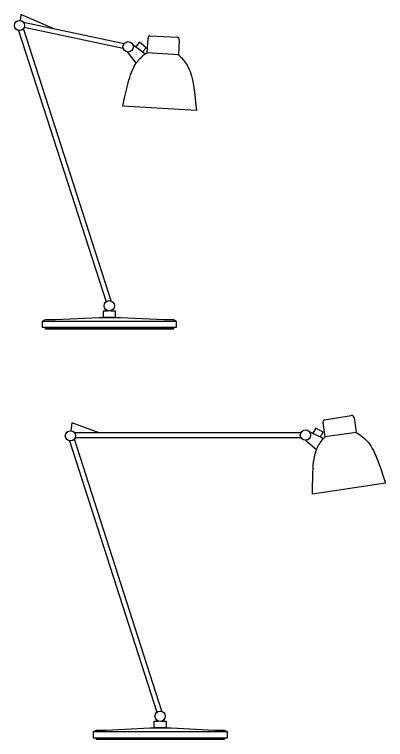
# Model space of a CAD drawing. Header units: millimetres. Extents: x 346 to 2580, y -1832 to 953.
# Drawn here: x 1370.2 to 1399.1, y 329.7 to 386.2 of the extents above; entities that cross this region are included whole.
import ezdxf

# ---------------------------------------------------------------- set-up
doc = ezdxf.new("R2010")
doc.units = ezdxf.units.MM
doc.layers.add('A-FURN-1', color=221, linetype='Continuous')

# ---------------------------------------------------------------- blocks, each defined once
blk = doc.blocks.new('antifoni lamp')
at = {"layer": 'A-FURN-1'}
for p, q in [((1175.778, 286.8), (1177.867, 287.128)), ((1156.095, 286.546), (1156.022, 285.928)), ((1158.206, 285.772), (1156.095, 286.546)), ((1178.257, 285.813), (1175.839, 285.453)), ((1180.538, 281.849), (1174.852, 281.001))]:
    blk.add_line(p, q, dxfattribs=at)
for points in [[(1175.84, 285.452), (1175.67, 286.591)], [(1178.083, 286.952), (1178.255, 285.813)], [(1175.479, 285.453), (1175.69, 285.825), (1175.098, 286.14), (1174.884, 285.739)], [(1173.933, 285.772), (1156.294, 285.772)], [(1173.953, 285.393), (1156.346, 285.393)], [(1174.593, 285.877), (1175.714, 285.341)], [(1174.853, 280.995), (1174.853, 281.646), (1174.86, 282.186), (1174.872, 282.628), (1174.89, 282.987), (1174.911, 283.277), (1174.937, 283.511), (1174.965, 283.703), (1174.995, 283.867), (1175.027, 284.015), (1175.061, 284.15), (1175.096, 284.275), (1175.135, 284.391), (1175.176, 284.5), (1175.222, 284.604), (1175.271, 284.705), (1175.326, 284.805), (1175.385, 284.904), (1175.448, 285.002), (1175.513, 285.097), (1175.58, 285.186), (1175.648, 285.269), (1175.714, 285.341), (1175.779, 285.403), (1175.84, 285.452)], [(1178.255, 285.813), (1178.518, 285.637), (1178.74, 285.471), (1178.925, 285.314), (1179.08, 285.163), (1179.209, 285.014), (1179.32, 284.867), (1179.417, 284.717), (1179.506, 284.563), (1179.593, 284.4), (1179.683, 284.215), (1179.78, 283.995), (1179.888, 283.724), (1180.014, 283.388), (1180.161, 282.974), (1180.334, 282.466), (1180.538, 281.849)], [(1155.9, 285.146), (1162.713, 264.003)], [(1163.105, 264.071), (1156.291, 285.293)], [(1174.309, 285.198), (1175.165, 284.469)], [(1163.101, 263.306), (1163.434, 263.306), (1163.434, 262.782), (1162.514, 262.782), (1162.514, 263.306), (1162.838, 263.306)], [(1157.998, 262.612), (1158.763, 262.612), (1162.18, 262.782)], [(1162.18, 262.782), (1163.833, 262.782), (1167.22, 262.612), (1167.964, 262.612), (1168.19, 262.499)], [(1157.772, 262.499), (1157.998, 262.612)]]:
    blk.add_lwpolyline(points, dxfattribs=at)
for points in [[(1168.19, 261.989), (1157.772, 261.989), (1157.772, 262.499), (1168.19, 262.499)], [(1157.998, 261.989), (1167.964, 261.989), (1167.964, 261.875), (1157.998, 261.875)]]:
    blk.add_lwpolyline(points, close=True, dxfattribs=at)
for centre, radius in [((1155.976, 285.535), 0.396), ((1174.299, 285.601), 0.404), ((1162.969, 263.689), 0.405)]:
    blk.add_circle(centre, radius, dxfattribs=at)
for centre, radius, start, end in [((1177.887, 286.932), 0.197, 5.9883, 95.682), ((1175.828, 286.641), 0.166, 107.3481, 197.6279)]:
    blk.add_arc(centre, radius, start, end, dxfattribs=at)

msp = doc.modelspace()

# ---------------------------------------------------------------- linework, layer by layer
at = {"layer": 'A-FURN-1'}
for p, q in [((1370.657, 386.167), (1370.603, 385.704)), ((1373.292, 385.035), (1370.657, 386.167)), ((1380.718, 384.513), (1382.829, 384.401)), ((1382.938, 383.034), (1380.498, 383.183)), ((1384.348, 378.684), (1378.61, 379.032))]:
    msp.add_line(p, q, dxfattribs=at)
for points in [[(1378.699, 383.89), (1370.875, 385.547)], [(1370.481, 384.921), (1377.294, 363.778)], [(1377.686, 363.847), (1370.871, 385.069)], [(1378.641, 383.515), (1370.92, 385.151)], [(1380.498, 383.182), (1380.568, 384.332)], [(1379.367, 383.857), (1380.352, 383.099)], [(1380.146, 383.258), (1380.429, 383.578), (1379.915, 384.009), (1379.623, 383.661)], [(1383.004, 384.185), (1382.936, 383.035)], [(1378.609, 379.026), (1378.744, 379.663), (1378.863, 380.19), (1378.967, 380.62), (1379.058, 380.968), (1379.14, 381.247), (1379.213, 381.47), (1379.28, 381.652), (1379.344, 381.807), (1379.406, 381.945), (1379.466, 382.07), (1379.527, 382.185), (1379.589, 382.29), (1379.652, 382.388), (1379.718, 382.481), (1379.788, 382.569), (1379.861, 382.656), (1379.94, 382.741), (1380.022, 382.824), (1380.106, 382.902), (1380.19, 382.976), (1380.273, 383.042), (1380.353, 383.1), (1380.429, 383.147), (1380.498, 383.182)], [(1378.948, 383.251), (1379.634, 382.36)], [(1382.936, 383.035), (1383.157, 382.808), (1383.339, 382.6), (1383.488, 382.408), (1383.608, 382.228), (1383.704, 382.056), (1383.782, 381.888), (1383.846, 381.722), (1383.901, 381.552), (1383.952, 381.375), (1384.002, 381.176), (1384.051, 380.94), (1384.101, 380.653), (1384.154, 380.298), (1384.212, 379.862), (1384.276, 379.329), (1384.348, 378.684)], [(1377.682, 363.082), (1378.014, 363.082), (1378.014, 362.558), (1377.095, 362.558), (1377.095, 363.082), (1377.418, 363.082)], [(1372.352, 362.275), (1372.579, 362.388)], [(1372.579, 362.388), (1373.344, 362.388), (1376.761, 362.557)], [(1376.761, 362.557), (1378.413, 362.558), (1381.801, 362.388), (1382.545, 362.388), (1382.771, 362.275)]]:
    msp.add_lwpolyline(points, dxfattribs=at)
for points in [[(1382.771, 361.764), (1372.352, 361.764), (1372.352, 362.275), (1382.771, 362.275)], [(1372.579, 361.764), (1382.545, 361.764), (1382.545, 361.651), (1372.579, 361.651)]]:
    msp.add_lwpolyline(points, close=True, dxfattribs=at)
for centre, radius in [((1370.557, 385.31), 0.396), ((1379.022, 383.648), 0.404), ((1377.55, 363.465), 0.405)]:
    msp.add_circle(centre, radius, dxfattribs=at)
for centre, radius, start, end in [((1380.733, 384.348), 0.166, 95.3893, 185.6691), ((1382.808, 384.205), 0.197, 354.0295, 83.7232)]:
    msp.add_arc(centre, radius, start, end, dxfattribs=at)

# ---------------------------------------------------------------- block references
msp.add_blockref('antifoni lamp', (218.543, 67.791), dxfattribs=at)

doc.saveas('drawing.dxf')
